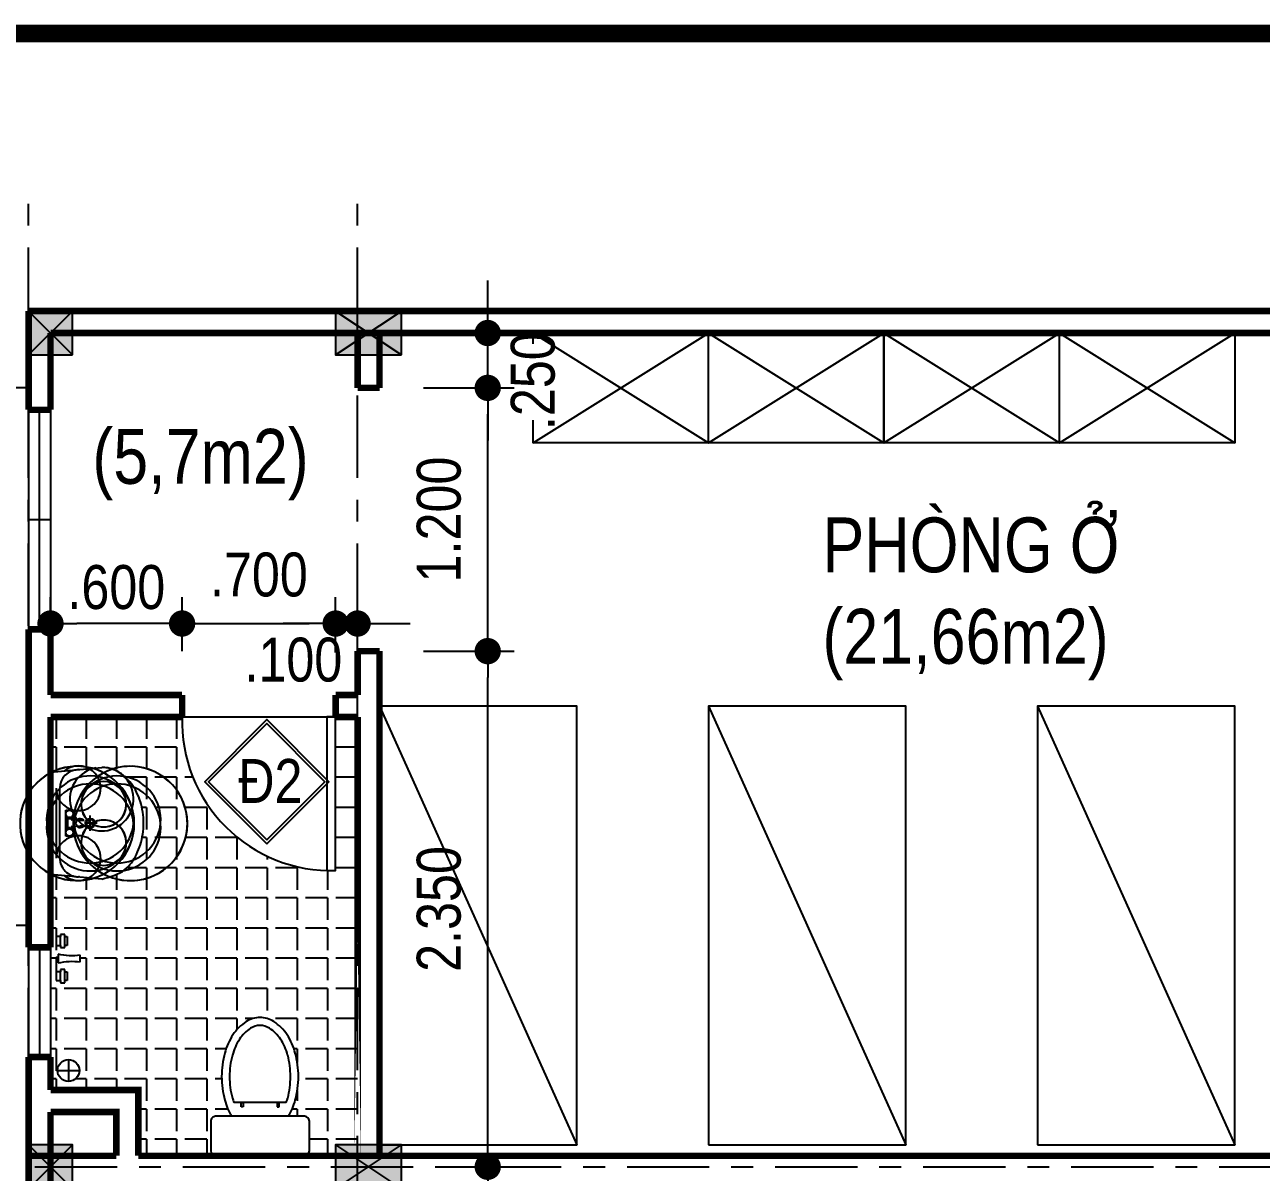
# Model space of a CAD drawing. Header units: millimetres. Extents: x 120 to 288, y 58 to 216.
# Drawn here: x 167.19 to 172.82, y 140.99 to 146.22 of the extents above; entities that cross this region are included whole.
import ezdxf

# ---------------------------------------------------------------- set-up
doc = ezdxf.new("R2010")
doc.units = ezdxf.units.MM
doc.header["$LTSCALE"] = 0.3
doc.header["$MEASUREMENT"] = 0
doc.linetypes.add('ACAD_ISO03W100', pattern=[30, 12, -18])
doc.linetypes.add('CENTER', pattern=[2, 1.25, -0.25, 0.25, -0.25])
doc.layers.get('0').update_dxf_attribs({"linetype": 'CONTINUOUS', "lineweight": 13})
doc.layers.get('DEFPOINTS').update_dxf_attribs({"linetype": 'CONTINUOUS', "lineweight": 13})
for name, color, linetype in [('CHUSO', 141, 'CONTINUOUS'), ('HACTH', 8, 'CONTINUOUS'), ('HATCH', 8, 'CONTINUOUS'), ('KT', 8, 'CONTINUOUS'), ('LAYER 1', 1, 'CONTINUOUS'), ('LAYER1', 1, 'CONTINUOUS'), ('LAYER3', 34, 'CONTINUOUS'), ('LAYER5', 5, 'CONTINUOUS'), ('LAYER7', 7, 'CONTINUOUS'), ('THIETBI', 25, 'CONTINUOUS'), ('TUONG', 7, 'CONTINUOUS')]:
    doc.layers.add(name, color=color, linetype=linetype)
doc.styles.add('ATTR', font='romans.shx', dxfattribs={"width": 0.8, "height": 0.7})
doc.styles.add('HELVE-KT', font='vhelvcn.TTF')
doc.dimstyles.new('1-100', dxfattribs={"dimtxt": 0.2, "dimasz": 0.12, "dimexe": 0.12, "dimexo": 0.2, "dimgap": 0.12, "dimtad": 1, "dimdec": 3, "dimzin": 4, "dimdsep": 46, "dimtxsty": 'HELVE-KT', "dimblk1": 'DOT', "dimblk2": 'DOT', "dimsah": 1, "dimcen": -0.18, "dimadec": 3, "dimazin": 0, "dimtfac": 1, "dimtdec": 3, "dimtmove": 2, "dimatfit": 3, "dimldrblk": 'DOT', "dimfxl": 0, "dimtolj": 1, "dimtzin": 4, "dimarcsym": 0})

# ---------------------------------------------------------------- blocks, each defined once
blk = doc.blocks.new('TOILET')
at = {"layer": 'THIETBI', "linetype": 'Continuous'}
for p, q in [((2.25, 0), (-2.25, 0)), ((-2.5, -0.25), (-2.5, -1.75)), ((2.5, -1.75), (2.5, -0.25)), ((-2.25, -2), (2.25, -2)), ((-0.962, -2.476), (-0.962, -2.701)), ((-0.864, -2.476), (-0.962, -2.476)), ((-0.864, -2.701), (-0.864, -2.476)), ((0.862, -2.701), (0.862, -2.476)), ((0.862, -2.476), (0.959, -2.476)), ((0.959, -2.476), (0.959, -2.701)), ((-1.329, -2.7), (1.329, -2.7)), ((-0.962, -2.701), (-0.864, -2.701)), ((0.959, -2.701), (0.862, -2.701))]:
    blk.add_line(p, q, dxfattribs=at)
for centre, radius, start, end in [((-2.25, -0.25), 0.25, 90, 180), ((2.25, -0.25), 0.25, 0, 90), ((-2.25, -1.75), 0.25, 180, 270), ((2.25, -1.75), 0.25, 270, 0), ((1.338, -3.661), 3.235, 149.09657, 164.92686), ((-1.338, -3.661), 3.235, 15.07314, 30.90343), ((2.637, -4.011), 4.581, 164.92686, 180), ((2.637, -4.011), 4.181, 164.92686, 180), ((1.338, -3.661), 2.835, 160.17598, 164.92686), ((-1.338, -3.661), 2.835, 15.07314, 19.82402), ((-2.637, -4.011), 4.181, 0, 15.07314), ((-2.637, -4.011), 4.581, 360, 15.07314), ((2.637, -4.011), 4.581, 180, 195.07314), ((2.637, -4.011), 4.181, 180, 195.07314), ((-2.637, -4.011), 4.181, 344.92686, 360), ((-2.637, -4.011), 4.581, 344.92686, 0), ((1.338, -4.361), 3.235, 195.07314, 213.03155), ((1.338, -4.361), 2.835, 195.07314, 213.03155), ((-1.338, -4.361), 2.835, 326.96845, 344.92686), ((-1.338, -4.361), 3.235, 326.96845, 344.92686), ((0.517, -4.895), 2.255, 213.03155, 237.50023), ((0.517, -4.895), 1.855, 213.03155, 237.50023), ((-0.517, -4.895), 1.855, 302.49977, 326.96845), ((-0.517, -4.895), 2.255, 302.49977, 326.96845), ((0, -5.707), 1.293, 237.50023, 270), ((0, -5.707), 0.893, 237.50023, 270), ((0, -5.707), 0.893, 270, 302.49977), ((0, -5.707), 1.293, 270, 302.49977)]:
    blk.add_arc(centre, radius, start, end, dxfattribs=at)
blk = doc.blocks.new('la')
at = {"layer": 'THIETBI', "linetype": 'Continuous'}
for p, q in [((-5933.4, 607096.9), (-5954.7, 607330.3)), ((-5700.1, 607309.1), (-5700.1, 607252.3)), ((-5445.5, 607330.3), (-5466.7, 607096.9)), ((-5700.1, 607278.1), (-5734.8, 607278.1)), ((-5710.2, 607249.6), (-5715.5, 607195.8)), ((-5665.4, 607278.1), (-5700.1, 607278.1)), ((-5684.7, 607195.8), (-5690, 607249.6)), ((-5944.2, 607224.2), (-5944.2, 607229.6)), ((-5759.5, 607200.4), (-5715, 607200.4)), ((-5759.5, 607183.5), (-5759.5, 607200.4)), ((-5759.5, 607166.5), (-5759.5, 607183.5)), ((-5719.7, 607192), (-5727.8, 607192)), ((-5725.6, 607183.5), (-5716.7, 607183.5)), ((-5685.2, 607200.4), (-5640.7, 607200.4)), ((-5674.6, 607183.5), (-5683.5, 607183.5)), ((-5672.4, 607192), (-5680.5, 607192)), ((-5640.7, 607200.4), (-5640.7, 607183.5)), ((-5640.7, 607183.5), (-5640.7, 607166.5)), ((-5456, 607229.6), (-5456, 607224.2)), ((-5700.1, 607139.4), (-5859.3, 607139.4)), ((-5859.3, 607122.4), (-5540.9, 607122.4)), ((-5700.1, 607166.5), (-5759.5, 607166.5)), ((-5727.8, 607175), (-5672.4, 607175)), ((-5640.7, 607166.5), (-5700.1, 607166.5)), ((-5540.9, 607139.4), (-5700.1, 607139.4)), ((-5466.7, 607096.9), (-5933.4, 607096.9))]:
    blk.add_line(p, q, dxfattribs=at)
for centre, radius in [((-5700.1, 607278.1), 21.2), ((-5700.1, 607278.1), 17), ((-5742.5, 607183.5), 17), ((-5657.7, 607183.5), 17)]:
    blk.add_circle(centre, radius, dxfattribs=at)
for centre, radius, start, end in [((-5716.9, 607277.7), 198.4, 106.8299, 126.1394), ((-5698.9, 607218.2), 260.6, 90, 106.8299), ((-5698.9, 607218.2), 260.6, 73.1701, 90), ((-5680.9, 607277.7), 198.4, 53.8606, 73.1701), ((-5744.5, 607315.4), 151.7, 126.1394, 150.4377), ((-5653.4, 607315.4), 151.7, 29.5623, 53.8606), ((-5786.6, 607339.4), 103.2, 150.4377, 180), ((-5611.2, 607339.4), 103.2, 0, 29.5623), ((-5809.8, 607330.3), 144.9, 180, 190.3889), ((-5786.6, 607339.4), 103.2, 180, 209.5623), ((-5611.2, 607339.4), 103.2, 330.4377, 0), ((-5744.5, 607363.3), 151.7, 209.5623, 233.8606), ((-5716.9, 607401), 198.4, 233.8606, 253.1701), ((-5700.1, 607232.3), 20, 59.7473, 120.2527), ((-5680.9, 607401), 198.4, 286.8299, 306.1394), ((-5653.4, 607363.3), 151.7, 306.1394, 330.4377), ((-5859.3, 607224.2), 84.9, 180, 270), ((-5698.9, 607460.5), 260.6, 253.1701, 266.4587), ((-5719.7, 607196.2), 4.24, 270, 354.3929), ((-5698.9, 607460.5), 260.6, 273.0264, 286.8299), ((-5680.5, 607196.2), 4.24, 185.6071, 270), ((-5540.9, 607224.2), 84.9, 270, 0), ((-5859.3, 607224.2), 101.8, 218.2453, 270), ((-5540.9, 607224.2), 101.8, 270, 321.7547)]:
    blk.add_arc(centre, radius, start, end, dxfattribs=at)
blk.add_spline([(-5445.5, 607330.3), (-5488.4, 607435.8), (-5558.2, 607489), (-5649.3, 607517.4), (-5750.9, 607517.4), (-5842, 607489), (-5911.8, 607435.8), (-5950.1, 607366.4), (-5954.7, 607330.3)], degree=3, dxfattribs=at)
blk = doc.blocks.new('WALFCT1T')
for p, q in [((-5.5, -1), (-5, -1)), ((-5.5, -2), (-5.5, -1)), ((-2.5, -2), (-5.5, -2)), ((-5, -2), (-5, -2.5)), ((-5, -2.5), (-3, -2.5)), ((-3, -1), (-2.5, -1)), ((-3, -2.5), (-3, -2)), ((-2.5, -1), (-2.5, -2)), ((-1, -0.5), (1, -0.5)), ((2.5, -1), (3, -1)), ((2.5, -2), (2.5, -1)), ((5.5, -2), (2.5, -2)), ((3, -2), (3, -2.5)), ((3, -2.5), (5, -2.5)), ((5, -1), (5.5, -1)), ((5, -2.5), (5, -2)), ((5.5, -1), (5.5, -2)), ((0.75, -5.5), (-0.75, -5.5))]:
    blk.add_line(p, q)
for points in [[(-3, 0), (-3, -1), (-5, -1), (-5, 0)], [(-0.25, -0.5), (-0.25, 0), (0.25, 0), (0.25, -0.5)], [(5, 0), (5, -1), (3, -1), (3, 0)]]:
    blk.add_lwpolyline(points, close=True)
for centre, start, end in [((-13.2658, -3.6195), 351.4554, 14.26943), ((13.2658, -3.6195), 165.7306, 188.5446)]:
    blk.add_arc(centre, 12.6562, start, end)
at = {"style": 'ATTR', "width": 0.8, "flags": 9}
blk.add_attdef('ESTCODE', (0, 0), '', height=0.7, dxfattribs=at)
blk = doc.blocks.new('_DOT')
at = {"color": 0, "linetype": 'ByBlock'}
blk.add_line((-0.5, 0), (-1, 0), dxfattribs=at)
at = {"color": 0, "linetype": 'ByBlock', "const_width": 0.5}
blk.add_lwpolyline([(-0.25, 0, 1), (0.25, 0, 1)], format="xyb", close=True, dxfattribs=at)
blk = doc.blocks.new('*D317')
at = {"layer": 'DEFPOINTS', "color": 0, "lineweight": -2, "ltscale": 5}
for p in [(168.6041, 143.4937), (167.9041, 143.1678), (168.6041, 143.1616)]:
    blk.add_point(p, dxfattribs=at)
at = {"layer": 'LAYER 1', "color": 0, "lineweight": -2, "ltscale": 5}
for p, q in [((167.9041, 143.3678), (167.9041, 143.6137)), ((168.6041, 143.3616), (168.6041, 143.6137)), ((168.0241, 143.4937), (168.4841, 143.4937))]:
    blk.add_line(p, q, dxfattribs=at)
at = {"layer": 'LAYER 1', "color": 0, "lineweight": -2, "ltscale": 5, "xscale": 0.12, "yscale": 0.12, "zscale": 0.12, "rotation": 180}
blk.add_blockref('_DOT', (167.9041, 143.4937), dxfattribs=at)
at = {"layer": 'LAYER 1', "color": 0, "lineweight": -2, "ltscale": 5, "xscale": 0.12, "yscale": 0.12, "zscale": 0.12}
blk.add_blockref('_DOT', (168.6041, 143.4937), dxfattribs=at)
at = {"layer": 'LAYER 1', "color": 0, "ltscale": 5, "insert": (168.2541, 143.7158), "char_height": 0.2, "attachment_point": 5, "style": 'HELVE-KT'}
blk.add_mtext('\\A1;.700', dxfattribs=at)
blk = doc.blocks.new('*D318')
at = {"layer": 'DEFPOINTS', "color": 0, "lineweight": -2, "ltscale": 5}
for p in [(168.7041, 143.4937), (168.6041, 143.1678), (168.7041, 143.1678)]:
    blk.add_point(p, dxfattribs=at)
at = {"layer": 'LAYER 1', "color": 0, "lineweight": -2, "ltscale": 5}
for p, q in [((168.6041, 143.3678), (168.6041, 143.6137)), ((168.7041, 143.3678), (168.7041, 143.6137)), ((168.4841, 143.4937), (168.3641, 143.4937)), ((168.6041, 143.4937), (168.7041, 143.4937)), ((168.8241, 143.4937), (168.9441, 143.4937))]:
    blk.add_line(p, q, dxfattribs=at)
at = {"layer": 'LAYER 1', "color": 0, "lineweight": -2, "ltscale": 5, "xscale": 0.12, "yscale": 0.12, "zscale": 0.12}
blk.add_blockref('_DOT', (168.6041, 143.4937), dxfattribs=at)
at = {"layer": 'LAYER 1', "color": 0, "lineweight": -2, "ltscale": 5, "xscale": 0.12, "yscale": 0.12, "zscale": 0.12, "rotation": 180}
blk.add_blockref('_DOT', (168.7041, 143.4937), dxfattribs=at)
at = {"layer": 'LAYER 1', "color": 0, "ltscale": 5, "insert": (168.4113, 143.3279), "char_height": 0.2, "attachment_point": 5, "style": 'HELVE-KT'}
blk.add_mtext('\\A1;.100', dxfattribs=at)
blk = doc.blocks.new('*D319')
at = {"layer": 'DEFPOINTS', "color": 0, "lineweight": -2, "ltscale": 5}
for p in [(167.3041, 143.4937), (167.3041, 143.1678), (167.9041, 143.1678)]:
    blk.add_point(p, dxfattribs=at)
at = {"layer": 'LAYER 1', "color": 0, "lineweight": -2, "ltscale": 5}
for p, q in [((167.3041, 143.3678), (167.3041, 143.6137)), ((167.9041, 143.3678), (167.9041, 143.6137)), ((167.7841, 143.4937), (167.4241, 143.4937))]:
    blk.add_line(p, q, dxfattribs=at)
at = {"layer": 'LAYER 1', "color": 0, "lineweight": -2, "ltscale": 5, "xscale": 0.12, "yscale": 0.12, "zscale": 0.12, "rotation": 180}
blk.add_blockref('_DOT', (167.3041, 143.4937), dxfattribs=at)
at = {"layer": 'LAYER 1', "color": 0, "lineweight": -2, "ltscale": 5, "xscale": 0.12, "yscale": 0.12, "zscale": 0.12}
blk.add_blockref('_DOT', (167.9041, 143.4937), dxfattribs=at)
at = {"layer": 'LAYER 1', "color": 0, "ltscale": 5, "insert": (167.6041, 143.6586), "char_height": 0.2, "attachment_point": 5, "style": 'HELVE-KT'}
blk.add_mtext('\\A1;.600', dxfattribs=at)
blk = doc.blocks.new('*D334')
at = {"layer": 'DEFPOINTS', "color": 0, "lineweight": -2, "ltscale": 5}
for p in [(168.9041, 141.0178), (169.2975, 141.0178), (168.8041, 138.6678)]:
    blk.add_point(p, dxfattribs=at)
at = {"layer": 'LAYER 1', "color": 0, "lineweight": -2, "ltscale": 5}
for p, q in [((169.1041, 141.0178), (169.4175, 141.0178)), ((169.2975, 138.7878), (169.2975, 140.8978)), ((169.0041, 138.6678), (169.4175, 138.6678))]:
    blk.add_line(p, q, dxfattribs=at)
at = {"layer": 'LAYER 1', "color": 0, "lineweight": -2, "ltscale": 5, "xscale": 0.12, "yscale": 0.12, "zscale": 0.12}
for p, rotation in [((169.2975, 141.0178), 90), ((169.2975, 138.6678), 270)]:
    blk.add_blockref('_DOT', p, dxfattribs=dict(at, rotation=rotation))
at = {"layer": 'LAYER 1', "color": 0, "ltscale": 5, "insert": (169.0754, 139.8428), "char_height": 0.2, "attachment_point": 5, "rotation": 90, "style": 'HELVE-KT'}
blk.add_mtext('\\A1;2.350', dxfattribs=at)
blk = doc.blocks.new('*D335')
at = {"layer": 'DEFPOINTS', "color": 0, "lineweight": -2, "ltscale": 5}
for p in [(168.8041, 143.3678), (169.2975, 143.3678), (168.9041, 141.0178)]:
    blk.add_point(p, dxfattribs=at)
at = {"layer": 'LAYER 1', "color": 0, "lineweight": -2, "ltscale": 5}
for p, q in [((169.0041, 143.3678), (169.4175, 143.3678)), ((169.2975, 141.1378), (169.2975, 143.2478)), ((169.1041, 141.0178), (169.4175, 141.0178))]:
    blk.add_line(p, q, dxfattribs=at)
at = {"layer": 'LAYER 1', "color": 0, "lineweight": -2, "ltscale": 5, "xscale": 0.12, "yscale": 0.12, "zscale": 0.12}
for p, rotation in [((169.2975, 143.3678), 90), ((169.2975, 141.0178), 270)]:
    blk.add_blockref('_DOT', p, dxfattribs=dict(at, rotation=rotation))
at = {"layer": 'LAYER 1', "color": 0, "ltscale": 5, "insert": (169.0754, 142.1928), "char_height": 0.2, "attachment_point": 5, "rotation": 90, "style": 'HELVE-KT'}
blk.add_mtext('\\A1;2.350', dxfattribs=at)
blk = doc.blocks.new('*D336')
at = {"layer": 'DEFPOINTS', "color": 0, "lineweight": -2, "ltscale": 5}
for p in [(168.8041, 144.5678), (169.2975, 144.5678), (168.8041, 143.3678)]:
    blk.add_point(p, dxfattribs=at)
at = {"layer": 'LAYER 1', "color": 0, "lineweight": -2, "ltscale": 5}
for p, q in [((169.0041, 144.5678), (169.4175, 144.5678)), ((169.2975, 143.4878), (169.2975, 144.4478)), ((169.0041, 143.3678), (169.4175, 143.3678))]:
    blk.add_line(p, q, dxfattribs=at)
at = {"layer": 'LAYER 1', "color": 0, "lineweight": -2, "ltscale": 5, "xscale": 0.12, "yscale": 0.12, "zscale": 0.12}
for p, rotation in [((169.2975, 144.5678), 90), ((169.2975, 143.3678), 270)]:
    blk.add_blockref('_DOT', p, dxfattribs=dict(at, rotation=rotation))
at = {"layer": 'LAYER 1', "color": 0, "ltscale": 5, "insert": (169.0754, 143.9678), "char_height": 0.2, "attachment_point": 5, "rotation": 90, "style": 'HELVE-KT'}
blk.add_mtext('\\A1;1.200', dxfattribs=at)
blk = doc.blocks.new('*D337')
at = {"layer": 'DEFPOINTS', "color": 0, "lineweight": -2, "ltscale": 5}
for p in [(168.9041, 144.8178), (169.2975, 144.8178), (168.8041, 144.5678)]:
    blk.add_point(p, dxfattribs=at)
at = {"layer": 'LAYER 1', "color": 0, "lineweight": -2, "ltscale": 5}
for p, q in [((169.2975, 144.9378), (169.2975, 145.0578)), ((169.1041, 144.8178), (169.4175, 144.8178)), ((169.2975, 144.5678), (169.2975, 144.8178)), ((169.0041, 144.5678), (169.4175, 144.5678)), ((169.2975, 144.4478), (169.2975, 144.3278))]:
    blk.add_line(p, q, dxfattribs=at)
at = {"layer": 'LAYER 1', "color": 0, "lineweight": -2, "ltscale": 5, "xscale": 0.12, "yscale": 0.12, "zscale": 0.12}
for p, rotation in [((169.2975, 144.8178), 270), ((169.2975, 144.5678), 90)]:
    blk.add_blockref('_DOT', p, dxfattribs=dict(at, rotation=rotation))
at = {"layer": 'LAYER 1', "color": 0, "ltscale": 5, "insert": (169.5041, 144.5983), "char_height": 0.2, "attachment_point": 5, "rotation": 90, "style": 'HELVE-KT'}
blk.add_mtext('\\A1;.250', dxfattribs=at)

msp = doc.modelspace()

# ---------------------------------------------------------------- hatches: boundary and pattern name
at = {"layer": 'LAYER7', "ltscale": 5}
h = msp.add_hatch(color=256, dxfattribs=at)
h.paths.add_polyline_path([(167.30415, 144.81777), (167.20415, 144.91777), (167.20415, 144.71777)])
h.paths.add_polyline_path([(167.30415, 144.81777), (167.20415, 144.71777), (167.40415, 144.71777)])
h.paths.add_polyline_path([(167.40415, 144.91777), (167.30415, 144.81777), (167.40415, 144.71777)])
h.paths.add_polyline_path([(167.40415, 144.91777), (167.20415, 144.91777), (167.30415, 144.81777)])
h = msp.add_hatch(color=256, dxfattribs=at)
h.paths.add_polyline_path([(168.60415, 144.91777), (168.60415, 144.71777), (168.75415, 144.81777)])
h.paths.add_polyline_path([(168.75415, 144.81777), (168.90415, 144.91777), (168.60415, 144.91777)])
h.paths.add_polyline_path([(168.60415, 144.71777), (168.90415, 144.71777), (168.75415, 144.81777)])
h.paths.add_polyline_path([(168.75415, 144.81777), (168.90415, 144.71777), (168.90415, 144.91777)])
h = msp.add_hatch(color=256, dxfattribs=at)
h.paths.add_polyline_path([(167.30415, 141.01777), (167.20415, 141.11777), (167.20415, 140.91777)])
h.paths.add_polyline_path([(167.30415, 141.01777), (167.20415, 140.91777), (167.40415, 140.91777)])
h.paths.add_polyline_path([(167.40415, 141.11777), (167.30415, 141.01777), (167.40415, 140.91777)])
h.paths.add_polyline_path([(167.40415, 141.11777), (167.20415, 141.11777), (167.30415, 141.01777)])
h = msp.add_hatch(color=256, dxfattribs=at)
h.paths.add_polyline_path([(168.60415, 141.11777), (168.60415, 140.91777), (168.75415, 141.01777)])
h.paths.add_polyline_path([(168.75415, 141.01777), (168.90415, 141.11777), (168.60415, 141.11777)])
h.paths.add_polyline_path([(168.60415, 140.91777), (168.90415, 140.91777), (168.75415, 141.01777)])
h.paths.add_polyline_path([(168.75415, 141.01777), (168.90415, 140.91777), (168.90415, 141.11777)])
at = {"layer": 'THIETBI', "ltscale": 5}
h = msp.add_hatch(dxfattribs=at)
h.set_pattern_fill('ANGLE', color=256, scale=0.5, angle=90, style=0)
h.set_pattern_definition([(270, (168.70415, 143.06777), (-0.1375, 8e-18), [0.1, -0.0375]), (180, (168.70415, 143.06777), (0, 0.1375), [0.1, -0.0375])])
edge = h.paths.add_edge_path()
edge.add_line((167.70415, 141.06777), (167.70415, 141.36777))
edge.add_line((167.70415, 141.36777), (167.30415, 141.36777))
edge.add_line((167.30415, 141.36777), (167.30415, 142.35029))
edge.add_line((167.30415, 142.35029), (167.53746, 142.32908))
edge.add_spline(control_points=[(167.53746, 142.32908), (167.57554, 142.33904), (167.64296, 142.35668), (167.70204, 142.4426), (167.72963, 142.53401), (167.72956, 142.63304), (167.70225, 142.72571), (167.64918, 142.79712), (167.58833, 142.83434), (167.54965, 142.83727), (167.53746, 142.8382)], knot_values=[0, 0, 0, 0, 113.8972483, 201.6571891, 297.1289658, 398.6438339, 494.1156106, 581.8755515, 661.0895456, 697.5507014, 697.5507014, 697.5507014, 697.5507014], degree=3, periodic=0)
edge.add_line((167.53746, 142.8382), (167.30415, 142.81699))
edge.add_line((167.30415, 142.81699), (167.30415, 143.06777))
edge.add_line((167.30415, 143.06777), (167.90415, 143.06777))
edge.add_arc((168.58415, 143.04777), 0.68029, 538.31532, 631.68468)
edge.add_line((168.60415, 142.36777), (168.60415, 143.06777))
edge.add_line((168.60415, 143.06777), (168.70415, 143.06777))
edge.add_line((168.70415, 143.06777), (168.70415, 141.11777))
edge.add_line((168.70415, 141.11777), (168.60415, 141.11777))
edge.add_line((168.60415, 141.11777), (168.60415, 141.06777))
edge.add_line((168.60415, 141.06777), (168.46382, 141.06777))
edge.add_ellipse((168.46185, 141.09027), major_axis=(-0.01591, -0.01591), ratio=1, start_angle=45, end_angle=135)
edge.add_line((168.48435, 141.09027), (168.48435, 141.22527))
edge.add_ellipse((168.46185, 141.22527), major_axis=(-0.01591, -0.01591), ratio=1, start_angle=135, end_angle=225)
edge.add_line((168.46185, 141.24777), (168.38874, 141.24777))
edge.add_ellipse((168.13894, 141.39729), major_axis=(-0.20586, -0.20586), ratio=1, start_angle=104.09657, end_angle=119.92686)
edge.add_ellipse((168.02198, 141.42879), major_axis=(-0.29151, -0.29151), ratio=1, start_angle=119.92686, end_angle=135)
edge.add_ellipse((168.02198, 141.42879), major_axis=(-0.29151, 0.29151), ratio=1, start_angle=225, end_angle=240.07314)
edge.add_ellipse((168.13894, 141.46029), major_axis=(-0.20586, -0.20586), ratio=1, start_angle=150.07314, end_angle=168.03155)
edge.add_ellipse((168.21283, 141.50833), major_axis=(-0.14354, -0.14354), ratio=1, start_angle=168.03155, end_angle=192.50023)
edge.add_ellipse((168.25935, 141.58135), major_axis=(-0.08232, -0.08232), ratio=1, start_angle=192.50023, end_angle=225)
edge.add_ellipse((168.25935, 141.58135), major_axis=(-0.08232, 0.08232), ratio=1, start_angle=315, end_angle=347.49977)
edge.add_ellipse((168.30587, 141.50833), major_axis=(-0.14354, 0.14354), ratio=1, start_angle=347.49977, end_angle=371.96845)
edge.add_ellipse((168.37977, 141.46029), major_axis=(-0.20586, 0.20586), ratio=1, start_angle=11.96845, end_angle=29.92686)
edge.add_ellipse((168.49672, 141.42879), major_axis=(-0.29151, -0.29151), ratio=1, start_angle=-60.07314, end_angle=-45)
edge.add_ellipse((168.49672, 141.42879), major_axis=(-0.29151, 0.29151), ratio=1, start_angle=45, end_angle=60.07314)
edge.add_ellipse((168.37977, 141.39729), major_axis=(-0.20586, 0.20586), ratio=1, start_angle=60.07314, end_angle=75.90343)
edge.add_line((168.12996, 141.24777), (168.05685, 141.24777))
edge.add_ellipse((168.05685, 141.22527), major_axis=(-0.01591, -0.01591), ratio=1, start_angle=225, end_angle=315)
edge.add_line((168.03435, 141.22527), (168.03435, 141.09027))
edge.add_ellipse((168.05685, 141.09027), major_axis=(-0.01591, 0.01591), ratio=1, start_angle=45, end_angle=135)
edge.add_line((168.05488, 141.06777), (167.70415, 141.06777))
edge = h.paths.add_edge_path(flags=16)
edge.add_ellipse((167.40192, 142.23185), major_axis=(-0.17899, 0.17899), ratio=1, start_angle=120.73057, end_angle=143.5446, ccw=False)
edge.add_line((167.33953, 141.98654), (167.33953, 141.97154))
edge.add_line((167.33953, 141.97154), (167.32953, 141.97154))
edge.add_line((167.32953, 141.97154), (167.32953, 141.96154))
edge.add_line((167.32953, 141.96154), (167.33953, 141.96154))
edge.add_line((167.33953, 141.96154), (167.33953, 141.94654))
edge.add_ellipse((167.40192, 141.70122), major_axis=(-0.17899, -0.17899), ratio=1, start_angle=216.4554, end_angle=239.2694, ccw=False)
edge.add_line((167.43953, 141.95154), (167.43953, 141.98154))
h.paths.add_polyline_path([(167.37953, 142.06654), (167.36953, 142.06654), (167.36953, 142.07654), (167.34953, 142.07654), (167.34953, 142.06654), (167.32953, 142.06654), (167.32953, 142.02654), (167.34953, 142.02654), (167.34953, 142.01654), (167.36953, 142.01654), (167.36953, 142.02654), (167.37953, 142.02654)], flags=16)
h.paths.add_polyline_path([(167.37953, 141.90654), (167.36953, 141.90654), (167.36953, 141.91654), (167.34953, 141.91654), (167.34953, 141.90654), (167.32953, 141.90654), (167.32953, 141.86654), (167.34953, 141.86654), (167.34953, 141.85654), (167.36953, 141.85654), (167.36953, 141.86654), (167.37953, 141.86654)], flags=16)
h.paths.add_polyline_path([(167.38582, 141.50664, 1), (167.38582, 141.40664, 1)], flags=16)

# ---------------------------------------------------------------- linework, layer by layer
at = {"layer": 'HACTH', "lineweight": -2, "ltscale": 0.08}
msp.add_lwpolyline([(168.29014, 142.50779), (168.5553, 142.77295), (168.29014, 143.0381), (168.02499, 142.77295)], close=True, dxfattribs=at)
at = {"layer": 'HATCH', "linetype": 'CENTER'}
for points in [[(167.20415, 120.53316), (167.20415, 145.40621)], [(168.70415, 120.53316), (168.70415, 145.40621)], [(164.5327, 144.91777), (177.0829, 144.91777)], [(164.5327, 141.01777), (177.0829, 141.01777)]]:
    msp.add_lwpolyline(points, dxfattribs=at)
at = {"layer": 'HATCH', "linetype": 'ACAD_ISO03W100', "ltscale": 0.01}
for points in [[(167.20415, 144.56777), (167.20415, 144.56777), (166.80415, 144.56777), (166.80415, 143.36777), (167.20415, 143.36777)], [(167.20415, 142.11777), (167.20415, 142.11777), (166.80415, 142.11777), (166.80415, 141.41777), (167.20415, 141.41777)]]:
    msp.add_lwpolyline(points, dxfattribs=at)
at = {"layer": 'LAYER 1', "ltscale": 5}
for p, q in [((167.38582, 141.50664), (167.38582, 141.40664)), ((167.33582, 141.45664), (167.43582, 141.45664))]:
    msp.add_line(p, q, dxfattribs=at)
at = {"layer": 'LAYER 1', "lineweight": -2, "ltscale": 0.08}
msp.add_lwpolyline([(168.29014, 142.4901), (168.57299, 142.77295), (168.29014, 143.05579), (168.0073, 142.77295)], close=True, dxfattribs=at)
at = {"layer": 'LAYER 1', "ltscale": 5}
msp.add_circle((167.38582, 141.45664), 0.05, dxfattribs=at)
at = {"layer": 'LAYER5', "color": 163, "linetype": 'Continuous'}
for p, q in [((167.20415, 144.46777), (167.20415, 143.46777)), ((167.25415, 143.46777), (167.25415, 144.46777)), ((167.30415, 144.46777), (167.30415, 143.46777)), ((167.20415, 143.96777), (167.30415, 143.96777)), ((167.90415, 143.06777), (168.60415, 143.06777))]:
    msp.add_line(p, q, dxfattribs=at)
msp.add_lwpolyline([(168.60415, 143.06777), (168.56415, 143.06777), (168.56415, 142.36777), (168.60415, 142.36777)], close=True, dxfattribs=at)
for points in [[(167.20415, 142.01777), (167.20415, 141.51777)], [(167.25415, 142.01777), (167.25415, 141.51777)], [(167.30415, 142.01777), (167.30415, 141.51777)]]:
    msp.add_lwpolyline(points, dxfattribs=at)
msp.add_arc((168.58415, 143.04777), 0.68029, 178.31532, 271.68468, dxfattribs=at)
at = {"layer": 'LAYER7', "ltscale": 5}
for p, q in [((167.20415, 144.71777), (167.40415, 144.91777)), ((167.20415, 144.91777), (167.40415, 144.71777)), ((168.60415, 144.71777), (168.90415, 144.91777)), ((168.60415, 144.91777), (168.90415, 144.71777)), ((167.20415, 140.91777), (167.40415, 141.11777)), ((167.20415, 141.11777), (167.40415, 140.91777)), ((168.60415, 140.91777), (168.90415, 141.11777)), ((168.60415, 141.11777), (168.90415, 140.91777))]:
    msp.add_line(p, q, dxfattribs=at)
at = {"layer": 'LAYER7', "linetype": 'Continuous', "const_width": 0.08}
msp.add_lwpolyline([(202.74885, 146.18282), (163.54885, 146.18282), (163.54885, 118.40791), (202.74885, 118.40791)], close=True, dxfattribs=at)
at = {"layer": 'LAYER7', "ltscale": 5, "const_width": 0.03}
for points in [[(167.20415, 144.46777), (167.20415, 144.91777)], [(167.20415, 144.91777), (174.50415, 144.91777)], [(167.30415, 144.46777), (167.30415, 144.81777)], [(167.30415, 144.81777), (174.30415, 144.81777)], [(168.70415, 144.56777), (168.70415, 144.81777)], [(168.80415, 144.56777), (168.80415, 144.81777)], [(167.20415, 142.01777), (167.20415, 143.46777)], [(167.30415, 143.16777), (167.30415, 143.46777)], [(168.70415, 143.16777), (168.70415, 143.36777)], [(168.80415, 143.16777), (168.80415, 143.36777)], [(167.90415, 143.16777), (167.30415, 143.16777)], [(167.90415, 143.16777), (167.30415, 143.16777)], [(167.90415, 143.06777), (167.90415, 143.16777)], [(168.70415, 143.16777), (168.60415, 143.16777)], [(168.70415, 143.16777), (168.60415, 143.16777)], [(168.60415, 143.06777), (168.60415, 143.16777)], [(168.80415, 141.06777), (168.80415, 143.16777)], [(167.90415, 143.06777), (167.30415, 143.06777)], [(167.30415, 143.06777), (167.90415, 143.06777)], [(167.30415, 142.01777), (167.30415, 143.06777)], [(168.70415, 143.06777), (168.60415, 143.06777)], [(168.60415, 143.06777), (168.70415, 143.06777)], [(167.30415, 142.01777), (167.20415, 142.01777)], [(167.20415, 141.01777), (167.20415, 141.51777)], [(167.30415, 141.51777), (167.20415, 141.51777)], [(167.30415, 141.36777), (167.30415, 141.51777)], [(167.70415, 141.06777), (167.70415, 141.36777), (167.30415, 141.36777)], [(167.60415, 141.06777), (167.60415, 141.26777), (167.30415, 141.26777)], [(167.30415, 141.01777), (167.30415, 141.26777)], [(167.20415, 141.06777), (167.60415, 141.06777)], [(167.70415, 141.06777), (174.40415, 141.06777)], [(167.20415, 140.51777), (167.20415, 141.01777)], [(167.30415, 140.76777), (167.30415, 141.01777)]]:
    msp.add_lwpolyline(points, dxfattribs=at)
at = {"layer": 'LAYER7', "ltscale": 5}
for points in [[(167.40415, 144.71777), (167.40415, 144.91777), (167.20415, 144.91777), (167.20415, 144.71777)], [(168.90415, 144.71777), (168.90415, 144.91777), (168.60415, 144.91777), (168.60415, 144.71777)], [(167.40415, 140.91777), (167.40415, 141.11777), (167.20415, 141.11777), (167.20415, 140.91777)], [(168.90415, 140.91777), (168.90415, 141.11777), (168.60415, 141.11777), (168.60415, 140.91777)]]:
    msp.add_lwpolyline(points, close=True, dxfattribs=at)
at = {"layer": 'LAYER7', "ltscale": 5, "const_width": 0.03}
msp.add_lwpolyline([(168.70415, 141.06777), (168.70415, 143.06777), (168.70415, 143.06777), (168.70415, 141.06777)], close=True, dxfattribs=at)
at = {"layer": 'THIETBI', "ltscale": 5}
for p, q in [((169.50415, 144.31777), (170.30415, 144.81777)), ((169.50415, 144.81777), (170.30415, 144.31777)), ((170.30415, 144.31777), (171.10415, 144.81777)), ((170.30415, 144.81777), (171.10415, 144.31777)), ((171.10415, 144.31777), (171.90415, 144.81777)), ((171.10415, 144.81777), (171.90415, 144.31777)), ((171.90415, 144.31777), (172.70415, 144.81777)), ((171.90415, 144.81777), (172.70415, 144.31777)), ((168.80415, 143.11777), (169.70415, 141.11777)), ((170.30415, 143.11777), (171.20415, 141.11777)), ((171.80415, 143.11777), (172.70415, 141.11777))]:
    msp.add_line(p, q, dxfattribs=at)
for points in [[(169.50415, 144.76837), (169.50415, 144.81777), (171.10415, 144.81777), (171.10415, 144.31777), (169.50415, 144.31777), (169.50415, 144.42)], [(170.30415, 144.31777), (170.30415, 144.81777)], [(171.90415, 144.31777), (171.90415, 144.81777)]]:
    msp.add_lwpolyline(points, dxfattribs=at)
for points in [[(171.10415, 144.31777), (171.10415, 144.81777), (172.70415, 144.81777), (172.70415, 144.31777)], [(168.80415, 141.11777), (169.70415, 141.11777), (169.70415, 143.11777), (168.80415, 143.11777)], [(170.30415, 141.11777), (171.20415, 141.11777), (171.20415, 143.11777), (170.30415, 143.11777)], [(171.80415, 141.11777), (172.70415, 141.11777), (172.70415, 143.11777), (171.80415, 143.11777)]]:
    msp.add_lwpolyline(points, close=True, dxfattribs=at)
at = {"layer": 'TUONG', "linetype": 'ByBlock', "ltscale": 5, "const_width": 0.03}
for points in [[(168.80415, 144.56777), (168.70415, 144.56777)], [(167.30415, 144.46777), (167.20415, 144.46777)], [(167.30415, 143.46777), (167.20415, 143.46777)], [(168.80415, 143.36777), (168.70415, 143.36777)]]:
    msp.add_lwpolyline(points, dxfattribs=at)

# ---------------------------------------------------------------- block references
at = {"layer": 'CHUSO', "linetype": 'Continuous', "xscale": 0.09000000002561137, "yscale": 0.09000000002561137, "zscale": 0.09, "rotation": 180}
msp.add_blockref('TOILET', (168.25935, 141.06777), dxfattribs=at)
at = {"layer": 'KT', "xscale": 0.0009999999892897904, "yscale": 0.0009999999310821295, "zscale": 0.001, "rotation": 270}
msp.add_blockref('la', (-439.79277, 136.88354), dxfattribs=at)
at = {"layer": 'LAYER3', "linetype": 'Continuous', "ltscale": 0.4, "xscale": -0.02000000001862645, "yscale": 0.02000000001862645, "zscale": 0.02, "rotation": 90}
msp.add_blockref('WALFCT1T', (167.32953, 141.96654), dxfattribs=at)

# ---------------------------------------------------------------- texts
at = {"layer": 'LAYER1', "linetype": 'Continuous', "ltscale": 0.05, "width": 17.4622, "attachment_point": 1, "style": 'HELVE-KT'}
for s, insert, char_height in [('\\P(5,7m2)', (167.49479, 144.79733), 0.25), ('PHOØNG ÔÛ \\P(21,66m2)', (170.82347, 143.97709), 0.25), ('Ñ2', (168.15999, 142.87616), 0.2)]:
    msp.add_mtext(s, dxfattribs=dict(at, insert=insert, char_height=char_height))

# ---------------------------------------------------------------- dimensions: what is measured, and where the dimension line sits
at = {"layer": 'LAYER 1', "ltscale": 5}
dim = msp.add_linear_dim(base=(169.29753, 144.81777), p1=(168.80415, 144.56777), p2=(168.90415, 144.81777), angle=90, dimstyle='1-100', dxfattribs=at)
dim.commit()
dim.dimension.update_dxf_attribs({"geometry": '*D337', "text_midpoint": (169.50415, 144.59826), "dimtype": 160})
for base, p1, p2, picture, middle in [((169.29753, 144.56777), (168.80415, 143.36777), (168.80415, 144.56777), '*D336', (169.07539, 143.96777)), ((169.29753, 143.36777), (168.90415, 141.01777), (168.80415, 143.36777), '*D335', (169.07539, 142.19277)), ((169.29753, 141.01777), (168.80415, 138.66777), (168.90415, 141.01777), '*D334', (169.07539, 139.84277))]:
    dim = msp.add_linear_dim(base=base, p1=p1, p2=p2, angle=90, dimstyle='1-100', dxfattribs=at)
    dim.commit()
    dim.dimension.update_dxf_attribs({"geometry": picture, "text_midpoint": middle})
dim = msp.add_linear_dim(base=(168.60415, 143.49369), p1=(167.90415, 143.16777), p2=(168.60415, 143.16161), dimstyle='1-100', dxfattribs=at)
dim.commit()
dim.dimension.update_dxf_attribs({"geometry": '*D317', "text_midpoint": (168.25415, 143.71583)})
for base, p1, p2, picture, middle in [((167.30415, 143.49369), (167.90415, 143.16777), (167.30415, 143.16777), '*D319', (167.60415, 143.65856)), ((168.70415, 143.49369), (168.60415, 143.16777), (168.70415, 143.16777), '*D318', (168.41133, 143.3279))]:
    dim = msp.add_linear_dim(base=base, p1=p1, p2=p2, dimstyle='1-100', dxfattribs=at)
    dim.commit()
    dim.dimension.update_dxf_attribs({"geometry": picture, "text_midpoint": middle, "dimtype": 160})

doc.saveas('drawing.dxf')
